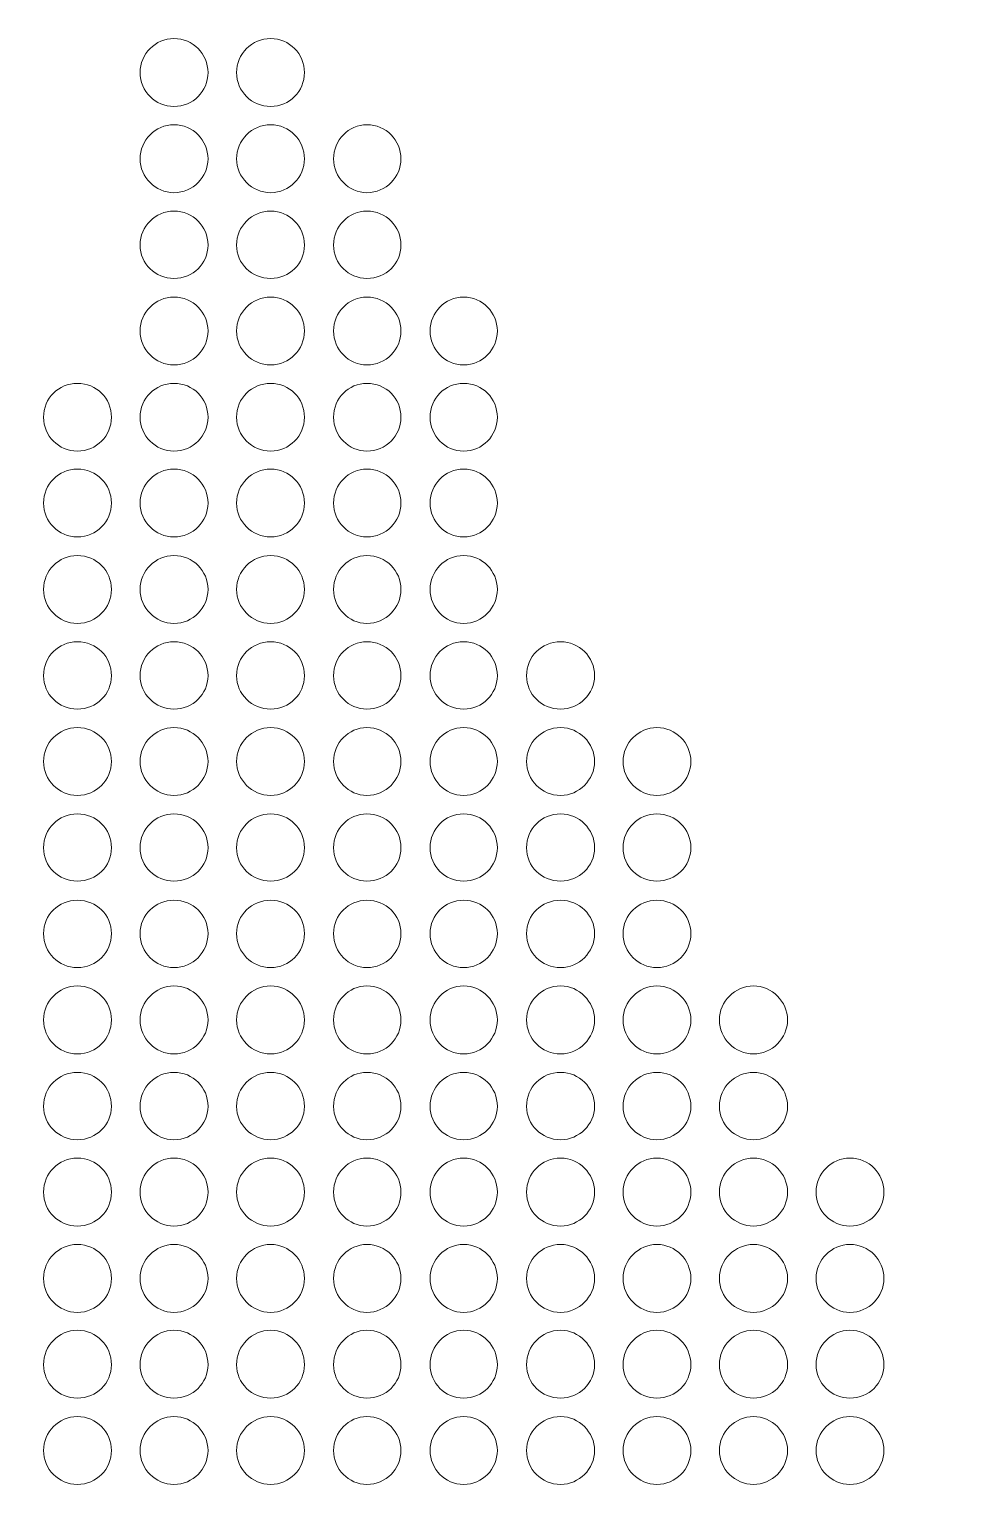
# Model space of a CAD drawing. Header units: inches. Extents: x 243 to 900, y -519 to -86.
# Drawn here: x 827.74 to 851.91, y -389.72 to -352.19 of the extents above; entities that cross this region are included whole.
import ezdxf

# ---------------------------------------------------------------- set-up
doc = ezdxf.new("R2010")
doc.units = ezdxf.units.IN
doc.header["$MEASUREMENT"] = 0
doc.layers.add('Layer 1', color=7, linetype='Continuous')

# ---------------------------------------------------------------- blocks, each defined once
blk = doc.blocks.new('block 3')
at = {"layer": 'Layer 1', "lineweight": 0}
blk.add_open_spline([(898.138, -484.267), (898.138, -494.991), (889.368, -503.763), (878.645, -503.763), (878.645, -503.763), (266.12, -503.763), (266.12, -503.763), (255.397, -503.763), (246.624, -494.991), (246.624, -484.267), (246.624, -484.267), (246.624, -108.507), (246.624, -108.507), (246.624, -97.783), (255.397, -89.011), (266.12, -89.011), (266.12, -89.011), (878.645, -89.011), (878.645, -89.011), (889.368, -89.011), (898.138, -97.783), (898.138, -108.507), (898.138, -108.507), (898.138, -484.267), (898.138, -484.267)], degree=3, knots=[0, 0, 0, 0, 1, 1, 1, 2, 2, 2, 3, 3, 3, 4, 4, 4, 5, 5, 5, 6, 6, 6, 7, 7, 7, 8, 8, 8, 8], dxfattribs=at)
blk = doc.blocks.new('block 2')
at = {"layer": 'Layer 1'}
blk.add_blockref('block 3', (0, 0), dxfattribs=at)
blk = doc.blocks.new('block 246')
at = {"layer": 'Layer 1', "lineweight": 0}
for points in [[(832.322, -353.299), (832.322, -353.786), (831.939, -354.17), (831.45, -354.17), (830.976, -354.17), (830.58, -353.786), (830.58, -353.299), (830.58, -352.825), (830.976, -352.43), (831.45, -352.43), (831.939, -352.43), (832.322, -352.825), (832.322, -353.299)], [(834.794, -353.299), (834.794, -353.786), (834.411, -354.17), (833.924, -354.17), (833.448, -354.17), (833.052, -353.786), (833.052, -353.299), (833.052, -352.825), (833.448, -352.43), (833.924, -352.43), (834.411, -352.43), (834.794, -352.825), (834.794, -353.299)]]:
    blk.add_open_spline(points, degree=3, knots=[0, 0, 0, 0, 1, 1, 1, 2, 2, 2, 3, 3, 3, 4, 4, 4, 4], dxfattribs=at)
blk = doc.blocks.new('block 247')
at = {"layer": 'Layer 1', "lineweight": 0}
for points in [[(832.322, -355.511), (832.322, -355.982), (831.939, -356.38), (831.45, -356.38), (830.976, -356.38), (830.58, -355.982), (830.58, -355.511), (830.58, -355.038), (830.976, -354.64), (831.45, -354.64), (831.939, -354.64), (832.322, -355.038), (832.322, -355.511)], [(834.794, -355.511), (834.794, -355.982), (834.411, -356.38), (833.924, -356.38), (833.448, -356.38), (833.052, -355.982), (833.052, -355.511), (833.052, -355.038), (833.448, -354.64), (833.924, -354.64), (834.411, -354.64), (834.794, -355.038), (834.794, -355.511)], [(837.266, -355.511), (837.266, -355.982), (836.883, -356.38), (836.394, -356.38), (835.923, -356.38), (835.54, -355.982), (835.54, -355.511), (835.54, -355.038), (835.923, -354.64), (836.394, -354.64), (836.883, -354.64), (837.266, -355.038), (837.266, -355.511)]]:
    blk.add_open_spline(points, degree=3, knots=[0, 0, 0, 0, 1, 1, 1, 2, 2, 2, 3, 3, 3, 4, 4, 4, 4], dxfattribs=at)
blk = doc.blocks.new('block 248')
at = {"layer": 'Layer 1', "lineweight": 0}
for points in [[(832.322, -357.722), (832.322, -358.198), (831.939, -358.578), (831.45, -358.578), (830.976, -358.578), (830.58, -358.198), (830.58, -357.722), (830.58, -357.237), (830.976, -356.853), (831.45, -356.853), (831.939, -356.853), (832.322, -357.237), (832.322, -357.722)], [(834.794, -357.722), (834.794, -358.198), (834.411, -358.578), (833.924, -358.578), (833.448, -358.578), (833.052, -358.198), (833.052, -357.722), (833.052, -357.237), (833.448, -356.853), (833.924, -356.853), (834.411, -356.853), (834.794, -357.237), (834.794, -357.722)], [(837.266, -357.722), (837.266, -358.198), (836.883, -358.578), (836.394, -358.578), (835.923, -358.578), (835.54, -358.198), (835.54, -357.722), (835.54, -357.237), (835.923, -356.853), (836.394, -356.853), (836.883, -356.853), (837.266, -357.237), (837.266, -357.722)]]:
    blk.add_open_spline(points, degree=3, knots=[0, 0, 0, 0, 1, 1, 1, 2, 2, 2, 3, 3, 3, 4, 4, 4, 4], dxfattribs=at)
blk = doc.blocks.new('block 249')
at = {"layer": 'Layer 1', "lineweight": 0}
for points in [[(832.322, -359.923), (832.322, -360.395), (831.939, -360.793), (831.45, -360.793), (830.976, -360.793), (830.58, -360.395), (830.58, -359.923), (830.58, -359.448), (830.976, -359.053), (831.45, -359.053), (831.939, -359.053), (832.322, -359.448), (832.322, -359.923)], [(834.794, -359.923), (834.794, -360.395), (834.411, -360.793), (833.924, -360.793), (833.448, -360.793), (833.052, -360.395), (833.052, -359.923), (833.052, -359.448), (833.448, -359.053), (833.924, -359.053), (834.411, -359.053), (834.794, -359.448), (834.794, -359.923)], [(837.266, -359.923), (837.266, -360.395), (836.883, -360.793), (836.394, -360.793), (835.923, -360.793), (835.54, -360.395), (835.54, -359.923), (835.54, -359.448), (835.923, -359.053), (836.394, -359.053), (836.883, -359.053), (837.266, -359.448), (837.266, -359.923)], [(839.735, -359.923), (839.735, -360.395), (839.355, -360.793), (838.868, -360.793), (838.392, -360.793), (838.012, -360.395), (838.012, -359.923), (838.012, -359.448), (838.392, -359.053), (838.868, -359.053), (839.355, -359.053), (839.735, -359.448), (839.735, -359.923)]]:
    blk.add_open_spline(points, degree=3, knots=[0, 0, 0, 0, 1, 1, 1, 2, 2, 2, 3, 3, 3, 4, 4, 4, 4], dxfattribs=at)
blk = doc.blocks.new('block 250')
at = {"layer": 'Layer 1', "lineweight": 0}
for points in [[(829.847, -362.134), (829.847, -362.606), (829.467, -363.003), (828.975, -363.003), (828.488, -363.003), (828.11, -362.606), (828.11, -362.134), (828.11, -361.647), (828.488, -361.265), (828.975, -361.265), (829.467, -361.265), (829.847, -361.647), (829.847, -362.134)], [(832.322, -362.134), (832.322, -362.606), (831.939, -363.003), (831.45, -363.003), (830.976, -363.003), (830.58, -362.606), (830.58, -362.134), (830.58, -361.647), (830.976, -361.265), (831.45, -361.265), (831.939, -361.265), (832.322, -361.647), (832.322, -362.134)], [(834.794, -362.134), (834.794, -362.606), (834.411, -363.003), (833.924, -363.003), (833.448, -363.003), (833.052, -362.606), (833.052, -362.134), (833.052, -361.647), (833.448, -361.265), (833.924, -361.265), (834.411, -361.265), (834.794, -361.647), (834.794, -362.134)], [(837.266, -362.134), (837.266, -362.606), (836.883, -363.003), (836.394, -363.003), (835.923, -363.003), (835.54, -362.606), (835.54, -362.134), (835.54, -361.647), (835.923, -361.265), (836.394, -361.265), (836.883, -361.265), (837.266, -361.647), (837.266, -362.134)], [(839.735, -362.134), (839.735, -362.606), (839.355, -363.003), (838.868, -363.003), (838.392, -363.003), (838.012, -362.606), (838.012, -362.134), (838.012, -361.647), (838.392, -361.265), (838.868, -361.265), (839.355, -361.265), (839.735, -361.647), (839.735, -362.134)]]:
    blk.add_open_spline(points, degree=3, knots=[0, 0, 0, 0, 1, 1, 1, 2, 2, 2, 3, 3, 3, 4, 4, 4, 4], dxfattribs=at)
blk = doc.blocks.new('block 251')
at = {"layer": 'Layer 1', "lineweight": 0}
for points in [[(829.847, -364.331), (829.847, -364.805), (829.467, -365.2), (828.975, -365.2), (828.488, -365.2), (828.11, -364.805), (828.11, -364.331), (828.11, -363.858), (828.488, -363.462), (828.975, -363.462), (829.467, -363.462), (829.847, -363.858), (829.847, -364.331)], [(832.322, -364.331), (832.322, -364.805), (831.939, -365.2), (831.45, -365.2), (830.976, -365.2), (830.58, -364.805), (830.58, -364.331), (830.58, -363.858), (830.976, -363.462), (831.45, -363.462), (831.939, -363.462), (832.322, -363.858), (832.322, -364.331)], [(834.794, -364.331), (834.794, -364.805), (834.411, -365.2), (833.924, -365.2), (833.448, -365.2), (833.052, -364.805), (833.052, -364.331), (833.052, -363.858), (833.448, -363.462), (833.924, -363.462), (834.411, -363.462), (834.794, -363.858), (834.794, -364.331)], [(837.266, -364.331), (837.266, -364.805), (836.883, -365.2), (836.394, -365.2), (835.923, -365.2), (835.54, -364.805), (835.54, -364.331), (835.54, -363.858), (835.923, -363.462), (836.394, -363.462), (836.883, -363.462), (837.266, -363.858), (837.266, -364.331)], [(839.735, -364.331), (839.735, -364.805), (839.355, -365.2), (838.868, -365.2), (838.392, -365.2), (838.012, -364.805), (838.012, -364.331), (838.012, -363.858), (838.392, -363.462), (838.868, -363.462), (839.355, -363.462), (839.735, -363.858), (839.735, -364.331)]]:
    blk.add_open_spline(points, degree=3, knots=[0, 0, 0, 0, 1, 1, 1, 2, 2, 2, 3, 3, 3, 4, 4, 4, 4], dxfattribs=at)
blk = doc.blocks.new('block 252')
at = {"layer": 'Layer 1', "lineweight": 0}
for points in [[(829.847, -366.544), (829.847, -367.018), (829.467, -367.416), (828.975, -367.416), (828.488, -367.416), (828.11, -367.018), (828.11, -366.544), (828.11, -366.071), (828.488, -365.676), (828.975, -365.676), (829.467, -365.676), (829.847, -366.071), (829.847, -366.544)], [(832.322, -366.544), (832.322, -367.018), (831.939, -367.416), (831.45, -367.416), (830.976, -367.416), (830.58, -367.018), (830.58, -366.544), (830.58, -366.071), (830.976, -365.676), (831.45, -365.676), (831.939, -365.676), (832.322, -366.071), (832.322, -366.544)], [(834.794, -366.544), (834.794, -367.018), (834.411, -367.416), (833.924, -367.416), (833.448, -367.416), (833.052, -367.018), (833.052, -366.544), (833.052, -366.071), (833.448, -365.676), (833.924, -365.676), (834.411, -365.676), (834.794, -366.071), (834.794, -366.544)], [(837.266, -366.544), (837.266, -367.018), (836.883, -367.416), (836.394, -367.416), (835.923, -367.416), (835.54, -367.018), (835.54, -366.544), (835.54, -366.071), (835.923, -365.676), (836.394, -365.676), (836.883, -365.676), (837.266, -366.071), (837.266, -366.544)], [(839.735, -366.544), (839.735, -367.018), (839.355, -367.416), (838.868, -367.416), (838.392, -367.416), (838.012, -367.018), (838.012, -366.544), (838.012, -366.071), (838.392, -365.676), (838.868, -365.676), (839.355, -365.676), (839.735, -366.071), (839.735, -366.544)]]:
    blk.add_open_spline(points, degree=3, knots=[0, 0, 0, 0, 1, 1, 1, 2, 2, 2, 3, 3, 3, 4, 4, 4, 4], dxfattribs=at)
blk = doc.blocks.new('block 253')
at = {"layer": 'Layer 1', "lineweight": 0}
for points in [[(829.847, -368.757), (829.847, -369.229), (829.467, -369.61), (828.975, -369.61), (828.488, -369.61), (828.11, -369.229), (828.11, -368.757), (828.11, -368.268), (828.488, -367.886), (828.975, -367.886), (829.467, -367.886), (829.847, -368.268), (829.847, -368.757)], [(832.322, -368.757), (832.322, -369.229), (831.939, -369.61), (831.45, -369.61), (830.976, -369.61), (830.58, -369.229), (830.58, -368.757), (830.58, -368.268), (830.976, -367.886), (831.45, -367.886), (831.939, -367.886), (832.322, -368.268), (832.322, -368.757)], [(834.794, -368.757), (834.794, -369.229), (834.411, -369.61), (833.924, -369.61), (833.448, -369.61), (833.052, -369.229), (833.052, -368.757), (833.052, -368.268), (833.448, -367.886), (833.924, -367.886), (834.411, -367.886), (834.794, -368.268), (834.794, -368.757)], [(837.266, -368.757), (837.266, -369.229), (836.883, -369.61), (836.394, -369.61), (835.923, -369.61), (835.54, -369.229), (835.54, -368.757), (835.54, -368.268), (835.923, -367.886), (836.394, -367.886), (836.883, -367.886), (837.266, -368.268), (837.266, -368.757)], [(839.735, -368.757), (839.735, -369.229), (839.355, -369.61), (838.868, -369.61), (838.392, -369.61), (838.012, -369.229), (838.012, -368.757), (838.012, -368.268), (838.392, -367.886), (838.868, -367.886), (839.355, -367.886), (839.735, -368.268), (839.735, -368.757)], [(842.226, -368.757), (842.226, -369.229), (841.827, -369.61), (841.356, -369.61), (840.867, -369.61), (840.484, -369.229), (840.484, -368.757), (840.484, -368.268), (840.867, -367.886), (841.356, -367.886), (841.827, -367.886), (842.226, -368.268), (842.226, -368.757)]]:
    blk.add_open_spline(points, degree=3, knots=[0, 0, 0, 0, 1, 1, 1, 2, 2, 2, 3, 3, 3, 4, 4, 4, 4], dxfattribs=at)
blk = doc.blocks.new('block 254')
at = {"layer": 'Layer 1', "lineweight": 0}
for points in [[(829.847, -370.953), (829.847, -371.427), (829.467, -371.823), (828.975, -371.823), (828.488, -371.823), (828.11, -371.427), (828.11, -370.953), (828.11, -370.48), (828.488, -370.084), (828.975, -370.084), (829.467, -370.084), (829.847, -370.48), (829.847, -370.953)], [(832.322, -370.953), (832.322, -371.427), (831.939, -371.823), (831.45, -371.823), (830.976, -371.823), (830.58, -371.427), (830.58, -370.953), (830.58, -370.48), (830.976, -370.084), (831.45, -370.084), (831.939, -370.084), (832.322, -370.48), (832.322, -370.953)], [(834.794, -370.953), (834.794, -371.427), (834.411, -371.823), (833.924, -371.823), (833.448, -371.823), (833.052, -371.427), (833.052, -370.953), (833.052, -370.48), (833.448, -370.084), (833.924, -370.084), (834.411, -370.084), (834.794, -370.48), (834.794, -370.953)], [(837.266, -370.953), (837.266, -371.427), (836.883, -371.823), (836.394, -371.823), (835.923, -371.823), (835.54, -371.427), (835.54, -370.953), (835.54, -370.48), (835.923, -370.084), (836.394, -370.084), (836.883, -370.084), (837.266, -370.48), (837.266, -370.953)], [(839.735, -370.953), (839.735, -371.427), (839.355, -371.823), (838.868, -371.823), (838.392, -371.823), (838.012, -371.427), (838.012, -370.953), (838.012, -370.48), (838.392, -370.084), (838.868, -370.084), (839.355, -370.084), (839.735, -370.48), (839.735, -370.953)], [(842.226, -370.953), (842.226, -371.427), (841.827, -371.823), (841.356, -371.823), (840.867, -371.823), (840.484, -371.427), (840.484, -370.953), (840.484, -370.48), (840.867, -370.084), (841.356, -370.084), (841.827, -370.084), (842.226, -370.48), (842.226, -370.953)], [(844.693, -370.953), (844.693, -371.427), (844.299, -371.823), (843.823, -371.823), (843.352, -371.823), (842.956, -371.427), (842.956, -370.953), (842.956, -370.48), (843.352, -370.084), (843.823, -370.084), (844.299, -370.084), (844.693, -370.48), (844.693, -370.953)]]:
    blk.add_open_spline(points, degree=3, knots=[0, 0, 0, 0, 1, 1, 1, 2, 2, 2, 3, 3, 3, 4, 4, 4, 4], dxfattribs=at)
blk = doc.blocks.new('block 255')
at = {"layer": 'Layer 1', "lineweight": 0}
for points in [[(829.847, -373.166), (829.847, -373.638), (829.467, -374.02), (828.975, -374.02), (828.488, -374.02), (828.11, -373.638), (828.11, -373.166), (828.11, -372.677), (828.488, -372.296), (828.975, -372.296), (829.467, -372.296), (829.847, -372.677), (829.847, -373.166)], [(832.322, -373.166), (832.322, -373.638), (831.939, -374.02), (831.45, -374.02), (830.976, -374.02), (830.58, -373.638), (830.58, -373.166), (830.58, -372.677), (830.976, -372.296), (831.45, -372.296), (831.939, -372.296), (832.322, -372.677), (832.322, -373.166)], [(834.794, -373.166), (834.794, -373.638), (834.411, -374.02), (833.924, -374.02), (833.448, -374.02), (833.052, -373.638), (833.052, -373.166), (833.052, -372.677), (833.448, -372.296), (833.924, -372.296), (834.411, -372.296), (834.794, -372.677), (834.794, -373.166)], [(837.266, -373.166), (837.266, -373.638), (836.883, -374.02), (836.394, -374.02), (835.923, -374.02), (835.54, -373.638), (835.54, -373.166), (835.54, -372.677), (835.923, -372.296), (836.394, -372.296), (836.883, -372.296), (837.266, -372.677), (837.266, -373.166)], [(839.735, -373.166), (839.735, -373.638), (839.355, -374.02), (838.868, -374.02), (838.392, -374.02), (838.012, -373.638), (838.012, -373.166), (838.012, -372.677), (838.392, -372.296), (838.868, -372.296), (839.355, -372.296), (839.735, -372.677), (839.735, -373.166)], [(842.226, -373.166), (842.226, -373.638), (841.827, -374.02), (841.356, -374.02), (840.867, -374.02), (840.484, -373.638), (840.484, -373.166), (840.484, -372.677), (840.867, -372.296), (841.356, -372.296), (841.827, -372.296), (842.226, -372.677), (842.226, -373.166)], [(844.693, -373.166), (844.693, -373.638), (844.299, -374.02), (843.823, -374.02), (843.352, -374.02), (842.956, -373.638), (842.956, -373.166), (842.956, -372.677), (843.352, -372.296), (843.823, -372.296), (844.299, -372.296), (844.693, -372.677), (844.693, -373.166)]]:
    blk.add_open_spline(points, degree=3, knots=[0, 0, 0, 0, 1, 1, 1, 2, 2, 2, 3, 3, 3, 4, 4, 4, 4], dxfattribs=at)
blk = doc.blocks.new('block 256')
at = {"layer": 'Layer 1', "lineweight": 0}
for points in [[(829.847, -375.361), (829.847, -375.851), (829.467, -376.233), (828.975, -376.233), (828.488, -376.233), (828.11, -375.851), (828.11, -375.361), (828.11, -374.89), (828.488, -374.509), (828.975, -374.509), (829.467, -374.509), (829.847, -374.89), (829.847, -375.361)], [(832.322, -375.361), (832.322, -375.851), (831.939, -376.233), (831.45, -376.233), (830.976, -376.233), (830.58, -375.851), (830.58, -375.361), (830.58, -374.89), (830.976, -374.509), (831.45, -374.509), (831.939, -374.509), (832.322, -374.89), (832.322, -375.361)], [(834.794, -375.361), (834.794, -375.851), (834.411, -376.233), (833.924, -376.233), (833.448, -376.233), (833.052, -375.851), (833.052, -375.361), (833.052, -374.89), (833.448, -374.509), (833.924, -374.509), (834.411, -374.509), (834.794, -374.89), (834.794, -375.361)], [(837.266, -375.361), (837.266, -375.851), (836.883, -376.233), (836.394, -376.233), (835.923, -376.233), (835.54, -375.851), (835.54, -375.361), (835.54, -374.89), (835.923, -374.509), (836.394, -374.509), (836.883, -374.509), (837.266, -374.89), (837.266, -375.361)], [(839.735, -375.361), (839.735, -375.851), (839.355, -376.233), (838.868, -376.233), (838.392, -376.233), (838.012, -375.851), (838.012, -375.361), (838.012, -374.89), (838.392, -374.509), (838.868, -374.509), (839.355, -374.509), (839.735, -374.89), (839.735, -375.361)], [(842.226, -375.361), (842.226, -375.851), (841.827, -376.233), (841.356, -376.233), (840.867, -376.233), (840.484, -375.851), (840.484, -375.361), (840.484, -374.89), (840.867, -374.509), (841.356, -374.509), (841.827, -374.509), (842.226, -374.89), (842.226, -375.361)], [(844.693, -375.361), (844.693, -375.851), (844.299, -376.233), (843.823, -376.233), (843.352, -376.233), (842.956, -375.851), (842.956, -375.361), (842.956, -374.89), (843.352, -374.509), (843.823, -374.509), (844.299, -374.509), (844.693, -374.89), (844.693, -375.361)]]:
    blk.add_open_spline(points, degree=3, knots=[0, 0, 0, 0, 1, 1, 1, 2, 2, 2, 3, 3, 3, 4, 4, 4, 4], dxfattribs=at)
blk = doc.blocks.new('block 257')
at = {"layer": 'Layer 1', "lineweight": 0}
for points in [[(829.847, -377.576), (829.847, -378.048), (829.467, -378.446), (828.975, -378.446), (828.488, -378.446), (828.11, -378.048), (828.11, -377.576), (828.11, -377.103), (828.488, -376.705), (828.975, -376.705), (829.467, -376.705), (829.847, -377.103), (829.847, -377.576)], [(832.322, -377.576), (832.322, -378.048), (831.939, -378.446), (831.45, -378.446), (830.976, -378.446), (830.58, -378.048), (830.58, -377.576), (830.58, -377.103), (830.976, -376.705), (831.45, -376.705), (831.939, -376.705), (832.322, -377.103), (832.322, -377.576)], [(834.794, -377.576), (834.794, -378.048), (834.411, -378.446), (833.924, -378.446), (833.448, -378.446), (833.052, -378.048), (833.052, -377.576), (833.052, -377.103), (833.448, -376.705), (833.924, -376.705), (834.411, -376.705), (834.794, -377.103), (834.794, -377.576)], [(837.266, -377.576), (837.266, -378.048), (836.883, -378.446), (836.394, -378.446), (835.923, -378.446), (835.54, -378.048), (835.54, -377.576), (835.54, -377.103), (835.923, -376.705), (836.394, -376.705), (836.883, -376.705), (837.266, -377.103), (837.266, -377.576)], [(839.735, -377.576), (839.735, -378.048), (839.355, -378.446), (838.868, -378.446), (838.392, -378.446), (838.012, -378.048), (838.012, -377.576), (838.012, -377.103), (838.392, -376.705), (838.868, -376.705), (839.355, -376.705), (839.735, -377.103), (839.735, -377.576)], [(842.226, -377.576), (842.226, -378.048), (841.827, -378.446), (841.356, -378.446), (840.867, -378.446), (840.484, -378.048), (840.484, -377.576), (840.484, -377.103), (840.867, -376.705), (841.356, -376.705), (841.827, -376.705), (842.226, -377.103), (842.226, -377.576)], [(844.693, -377.576), (844.693, -378.048), (844.299, -378.446), (843.823, -378.446), (843.352, -378.446), (842.956, -378.048), (842.956, -377.576), (842.956, -377.103), (843.352, -376.705), (843.823, -376.705), (844.299, -376.705), (844.693, -377.103), (844.693, -377.576)], [(847.17, -377.576), (847.17, -378.048), (846.771, -378.446), (846.298, -378.446), (845.824, -378.446), (845.425, -378.048), (845.425, -377.576), (845.425, -377.103), (845.824, -376.705), (846.298, -376.705), (846.771, -376.705), (847.17, -377.103), (847.17, -377.576)]]:
    blk.add_open_spline(points, degree=3, knots=[0, 0, 0, 0, 1, 1, 1, 2, 2, 2, 3, 3, 3, 4, 4, 4, 4], dxfattribs=at)
blk = doc.blocks.new('block 258')
at = {"layer": 'Layer 1', "lineweight": 0}
for points in [[(829.847, -379.79), (829.847, -380.262), (829.467, -380.644), (828.975, -380.644), (828.488, -380.644), (828.11, -380.262), (828.11, -379.79), (828.11, -379.301), (828.488, -378.919), (828.975, -378.919), (829.467, -378.919), (829.847, -379.301), (829.847, -379.79)], [(832.322, -379.79), (832.322, -380.262), (831.939, -380.644), (831.45, -380.644), (830.976, -380.644), (830.58, -380.262), (830.58, -379.79), (830.58, -379.301), (830.976, -378.919), (831.45, -378.919), (831.939, -378.919), (832.322, -379.301), (832.322, -379.79)], [(834.794, -379.79), (834.794, -380.262), (834.411, -380.644), (833.924, -380.644), (833.448, -380.644), (833.052, -380.262), (833.052, -379.79), (833.052, -379.301), (833.448, -378.919), (833.924, -378.919), (834.411, -378.919), (834.794, -379.301), (834.794, -379.79)], [(837.266, -379.79), (837.266, -380.262), (836.883, -380.644), (836.394, -380.644), (835.923, -380.644), (835.54, -380.262), (835.54, -379.79), (835.54, -379.301), (835.923, -378.919), (836.394, -378.919), (836.883, -378.919), (837.266, -379.301), (837.266, -379.79)], [(839.735, -379.79), (839.735, -380.262), (839.355, -380.644), (838.868, -380.644), (838.392, -380.644), (838.012, -380.262), (838.012, -379.79), (838.012, -379.301), (838.392, -378.919), (838.868, -378.919), (839.355, -378.919), (839.735, -379.301), (839.735, -379.79)], [(842.226, -379.79), (842.226, -380.262), (841.827, -380.644), (841.356, -380.644), (840.867, -380.644), (840.484, -380.262), (840.484, -379.79), (840.484, -379.301), (840.867, -378.919), (841.356, -378.919), (841.827, -378.919), (842.226, -379.301), (842.226, -379.79)], [(844.693, -379.79), (844.693, -380.262), (844.299, -380.644), (843.823, -380.644), (843.352, -380.644), (842.956, -380.262), (842.956, -379.79), (842.956, -379.301), (843.352, -378.919), (843.823, -378.919), (844.299, -378.919), (844.693, -379.301), (844.693, -379.79)], [(847.17, -379.79), (847.17, -380.262), (846.771, -380.644), (846.298, -380.644), (845.824, -380.644), (845.425, -380.262), (845.425, -379.79), (845.425, -379.301), (845.824, -378.919), (846.298, -378.919), (846.771, -378.919), (847.17, -379.301), (847.17, -379.79)]]:
    blk.add_open_spline(points, degree=3, knots=[0, 0, 0, 0, 1, 1, 1, 2, 2, 2, 3, 3, 3, 4, 4, 4, 4], dxfattribs=at)
blk = doc.blocks.new('block 259')
at = {"layer": 'Layer 1', "lineweight": 0}
for points in [[(829.847, -381.987), (829.847, -382.475), (829.467, -382.856), (828.975, -382.856), (828.488, -382.856), (828.11, -382.475), (828.11, -381.987), (828.11, -381.512), (828.488, -381.116), (828.975, -381.116), (829.467, -381.116), (829.847, -381.512), (829.847, -381.987)], [(832.322, -381.987), (832.322, -382.475), (831.939, -382.856), (831.45, -382.856), (830.976, -382.856), (830.58, -382.475), (830.58, -381.987), (830.58, -381.512), (830.976, -381.116), (831.45, -381.116), (831.939, -381.116), (832.322, -381.512), (832.322, -381.987)], [(834.794, -381.987), (834.794, -382.475), (834.411, -382.856), (833.924, -382.856), (833.448, -382.856), (833.052, -382.475), (833.052, -381.987), (833.052, -381.512), (833.448, -381.116), (833.924, -381.116), (834.411, -381.116), (834.794, -381.512), (834.794, -381.987)], [(837.266, -381.987), (837.266, -382.475), (836.883, -382.856), (836.394, -382.856), (835.923, -382.856), (835.54, -382.475), (835.54, -381.987), (835.54, -381.512), (835.923, -381.116), (836.394, -381.116), (836.883, -381.116), (837.266, -381.512), (837.266, -381.987)], [(839.735, -381.987), (839.735, -382.475), (839.355, -382.856), (838.868, -382.856), (838.392, -382.856), (838.012, -382.475), (838.012, -381.987), (838.012, -381.512), (838.392, -381.116), (838.868, -381.116), (839.355, -381.116), (839.735, -381.512), (839.735, -381.987)], [(842.226, -381.987), (842.226, -382.475), (841.827, -382.856), (841.356, -382.856), (840.867, -382.856), (840.484, -382.475), (840.484, -381.987), (840.484, -381.512), (840.867, -381.116), (841.356, -381.116), (841.827, -381.116), (842.226, -381.512), (842.226, -381.987)], [(844.693, -381.987), (844.693, -382.475), (844.299, -382.856), (843.823, -382.856), (843.352, -382.856), (842.956, -382.475), (842.956, -381.987), (842.956, -381.512), (843.352, -381.116), (843.823, -381.116), (844.299, -381.116), (844.693, -381.512), (844.693, -381.987)], [(847.17, -381.987), (847.17, -382.475), (846.771, -382.856), (846.298, -382.856), (845.824, -382.856), (845.425, -382.475), (845.425, -381.987), (845.425, -381.512), (845.824, -381.116), (846.298, -381.116), (846.771, -381.116), (847.17, -381.512), (847.17, -381.987)], [(849.639, -381.987), (849.639, -382.475), (849.259, -382.856), (848.767, -382.856), (848.296, -382.856), (847.902, -382.475), (847.902, -381.987), (847.902, -381.512), (848.296, -381.116), (848.767, -381.116), (849.259, -381.116), (849.639, -381.512), (849.639, -381.987)]]:
    blk.add_open_spline(points, degree=3, knots=[0, 0, 0, 0, 1, 1, 1, 2, 2, 2, 3, 3, 3, 4, 4, 4, 4], dxfattribs=at)
blk = doc.blocks.new('block 260')
at = {"layer": 'Layer 1', "lineweight": 0}
for points in [[(829.847, -384.199), (829.847, -384.671), (829.467, -385.069), (828.975, -385.069), (828.488, -385.069), (828.11, -384.671), (828.11, -384.199), (828.11, -383.725), (828.488, -383.329), (828.975, -383.329), (829.467, -383.329), (829.847, -383.725), (829.847, -384.199)], [(832.322, -384.199), (832.322, -384.671), (831.939, -385.069), (831.45, -385.069), (830.976, -385.069), (830.58, -384.671), (830.58, -384.199), (830.58, -383.725), (830.976, -383.329), (831.45, -383.329), (831.939, -383.329), (832.322, -383.725), (832.322, -384.199)], [(834.794, -384.199), (834.794, -384.671), (834.411, -385.069), (833.924, -385.069), (833.448, -385.069), (833.052, -384.671), (833.052, -384.199), (833.052, -383.725), (833.448, -383.329), (833.924, -383.329), (834.411, -383.329), (834.794, -383.725), (834.794, -384.199)], [(837.266, -384.199), (837.266, -384.671), (836.883, -385.069), (836.394, -385.069), (835.923, -385.069), (835.54, -384.671), (835.54, -384.199), (835.54, -383.725), (835.923, -383.329), (836.394, -383.329), (836.883, -383.329), (837.266, -383.725), (837.266, -384.199)], [(839.735, -384.199), (839.735, -384.671), (839.355, -385.069), (838.868, -385.069), (838.392, -385.069), (838.012, -384.671), (838.012, -384.199), (838.012, -383.725), (838.392, -383.329), (838.868, -383.329), (839.355, -383.329), (839.735, -383.725), (839.735, -384.199)], [(842.226, -384.199), (842.226, -384.671), (841.827, -385.069), (841.356, -385.069), (840.867, -385.069), (840.484, -384.671), (840.484, -384.199), (840.484, -383.725), (840.867, -383.329), (841.356, -383.329), (841.827, -383.329), (842.226, -383.725), (842.226, -384.199)], [(844.693, -384.199), (844.693, -384.671), (844.299, -385.069), (843.823, -385.069), (843.352, -385.069), (842.956, -384.671), (842.956, -384.199), (842.956, -383.725), (843.352, -383.329), (843.823, -383.329), (844.299, -383.329), (844.693, -383.725), (844.693, -384.199)], [(847.17, -384.199), (847.17, -384.671), (846.771, -385.069), (846.298, -385.069), (845.824, -385.069), (845.425, -384.671), (845.425, -384.199), (845.425, -383.725), (845.824, -383.329), (846.298, -383.329), (846.771, -383.329), (847.17, -383.725), (847.17, -384.199)], [(849.639, -384.199), (849.639, -384.671), (849.259, -385.069), (848.767, -385.069), (848.296, -385.069), (847.902, -384.671), (847.902, -384.199), (847.902, -383.725), (848.296, -383.329), (848.767, -383.329), (849.259, -383.329), (849.639, -383.725), (849.639, -384.199)]]:
    blk.add_open_spline(points, degree=3, knots=[0, 0, 0, 0, 1, 1, 1, 2, 2, 2, 3, 3, 3, 4, 4, 4, 4], dxfattribs=at)
blk = doc.blocks.new('block 261')
at = {"layer": 'Layer 1', "lineweight": 0}
for points in [[(829.847, -386.41), (829.847, -386.882), (829.467, -387.267), (828.975, -387.267), (828.488, -387.267), (828.11, -386.882), (828.11, -386.41), (828.11, -385.924), (828.488, -385.527), (828.975, -385.527), (829.467, -385.527), (829.847, -385.924), (829.847, -386.41)], [(832.322, -386.41), (832.322, -386.882), (831.939, -387.267), (831.45, -387.267), (830.976, -387.267), (830.58, -386.882), (830.58, -386.41), (830.58, -385.924), (830.976, -385.527), (831.45, -385.527), (831.939, -385.527), (832.322, -385.924), (832.322, -386.41)], [(834.794, -386.41), (834.794, -386.882), (834.411, -387.267), (833.924, -387.267), (833.448, -387.267), (833.052, -386.882), (833.052, -386.41), (833.052, -385.924), (833.448, -385.527), (833.924, -385.527), (834.411, -385.527), (834.794, -385.924), (834.794, -386.41)], [(837.266, -386.41), (837.266, -386.882), (836.883, -387.267), (836.394, -387.267), (835.923, -387.267), (835.54, -386.882), (835.54, -386.41), (835.54, -385.924), (835.923, -385.527), (836.394, -385.527), (836.883, -385.527), (837.266, -385.924), (837.266, -386.41)], [(839.735, -386.41), (839.735, -386.882), (839.355, -387.267), (838.868, -387.267), (838.392, -387.267), (838.012, -386.882), (838.012, -386.41), (838.012, -385.924), (838.392, -385.527), (838.868, -385.527), (839.355, -385.527), (839.735, -385.924), (839.735, -386.41)], [(842.226, -386.41), (842.226, -386.882), (841.827, -387.267), (841.356, -387.267), (840.867, -387.267), (840.484, -386.882), (840.484, -386.41), (840.484, -385.924), (840.867, -385.527), (841.356, -385.527), (841.827, -385.527), (842.226, -385.924), (842.226, -386.41)], [(844.693, -386.41), (844.693, -386.882), (844.299, -387.267), (843.823, -387.267), (843.352, -387.267), (842.956, -386.882), (842.956, -386.41), (842.956, -385.924), (843.352, -385.527), (843.823, -385.527), (844.299, -385.527), (844.693, -385.924), (844.693, -386.41)], [(847.17, -386.41), (847.17, -386.882), (846.771, -387.267), (846.298, -387.267), (845.824, -387.267), (845.425, -386.882), (845.425, -386.41), (845.425, -385.924), (845.824, -385.527), (846.298, -385.527), (846.771, -385.527), (847.17, -385.924), (847.17, -386.41)], [(849.639, -386.41), (849.639, -386.882), (849.259, -387.267), (848.767, -387.267), (848.296, -387.267), (847.902, -386.882), (847.902, -386.41), (847.902, -385.924), (848.296, -385.527), (848.767, -385.527), (849.259, -385.527), (849.639, -385.924), (849.639, -386.41)]]:
    blk.add_open_spline(points, degree=3, knots=[0, 0, 0, 0, 1, 1, 1, 2, 2, 2, 3, 3, 3, 4, 4, 4, 4], dxfattribs=at)
blk = doc.blocks.new('block 262')
at = {"layer": 'Layer 1', "lineweight": 0}
for points in [[(829.847, -388.609), (829.847, -389.082), (829.467, -389.478), (828.975, -389.478), (828.488, -389.478), (828.11, -389.082), (828.11, -388.609), (828.11, -388.135), (828.488, -387.739), (828.975, -387.739), (829.467, -387.739), (829.847, -388.135), (829.847, -388.609)], [(832.322, -388.609), (832.322, -389.082), (831.939, -389.478), (831.45, -389.478), (830.976, -389.478), (830.58, -389.082), (830.58, -388.609), (830.58, -388.135), (830.976, -387.739), (831.45, -387.739), (831.939, -387.739), (832.322, -388.135), (832.322, -388.609)], [(834.794, -388.609), (834.794, -389.082), (834.411, -389.478), (833.924, -389.478), (833.448, -389.478), (833.052, -389.082), (833.052, -388.609), (833.052, -388.135), (833.448, -387.739), (833.924, -387.739), (834.411, -387.739), (834.794, -388.135), (834.794, -388.609)], [(837.266, -388.609), (837.266, -389.082), (836.883, -389.478), (836.394, -389.478), (835.923, -389.478), (835.54, -389.082), (835.54, -388.609), (835.54, -388.135), (835.923, -387.739), (836.394, -387.739), (836.883, -387.739), (837.266, -388.135), (837.266, -388.609)], [(839.735, -388.609), (839.735, -389.082), (839.355, -389.478), (838.868, -389.478), (838.392, -389.478), (838.012, -389.082), (838.012, -388.609), (838.012, -388.135), (838.392, -387.739), (838.868, -387.739), (839.355, -387.739), (839.735, -388.135), (839.735, -388.609)], [(842.226, -388.609), (842.226, -389.082), (841.827, -389.478), (841.356, -389.478), (840.867, -389.478), (840.484, -389.082), (840.484, -388.609), (840.484, -388.135), (840.867, -387.739), (841.356, -387.739), (841.827, -387.739), (842.226, -388.135), (842.226, -388.609)], [(844.693, -388.609), (844.693, -389.082), (844.299, -389.478), (843.823, -389.478), (843.352, -389.478), (842.956, -389.082), (842.956, -388.609), (842.956, -388.135), (843.352, -387.739), (843.823, -387.739), (844.299, -387.739), (844.693, -388.135), (844.693, -388.609)], [(847.17, -388.609), (847.17, -389.082), (846.771, -389.478), (846.298, -389.478), (845.824, -389.478), (845.425, -389.082), (845.425, -388.609), (845.425, -388.135), (845.824, -387.739), (846.298, -387.739), (846.771, -387.739), (847.17, -388.135), (847.17, -388.609)], [(849.639, -388.609), (849.639, -389.082), (849.259, -389.478), (848.767, -389.478), (848.296, -389.478), (847.902, -389.082), (847.902, -388.609), (847.902, -388.135), (848.296, -387.739), (848.767, -387.739), (849.259, -387.739), (849.639, -388.135), (849.639, -388.609)]]:
    blk.add_open_spline(points, degree=3, knots=[0, 0, 0, 0, 1, 1, 1, 2, 2, 2, 3, 3, 3, 4, 4, 4, 4], dxfattribs=at)
blk = doc.blocks.new('block 217')
at = {"layer": 'Layer 1'}
for name in ['block 246', 'block 247', 'block 248', 'block 249', 'block 250', 'block 251', 'block 252', 'block 253', 'block 254', 'block 255', 'block 256', 'block 257', 'block 258', 'block 259', 'block 260', 'block 261', 'block 262']:
    blk.add_blockref(name, (0, 0), dxfattribs=at)
blk = doc.blocks.new('block 149')
at = {"layer": 'Layer 1'}
blk.add_blockref('block 217', (0, 0), dxfattribs=at)
blk = doc.blocks.new('block 4')
at = {"layer": 'Layer 1'}
blk.add_blockref('block 149', (0, 0), dxfattribs=at)

msp = doc.modelspace()

# ---------------------------------------------------------------- block references
at = {"layer": 'Layer 1'}
for name in ['block 2', 'block 4']:
    msp.add_blockref(name, (0, 0), dxfattribs=at)

doc.saveas('drawing.dxf')
